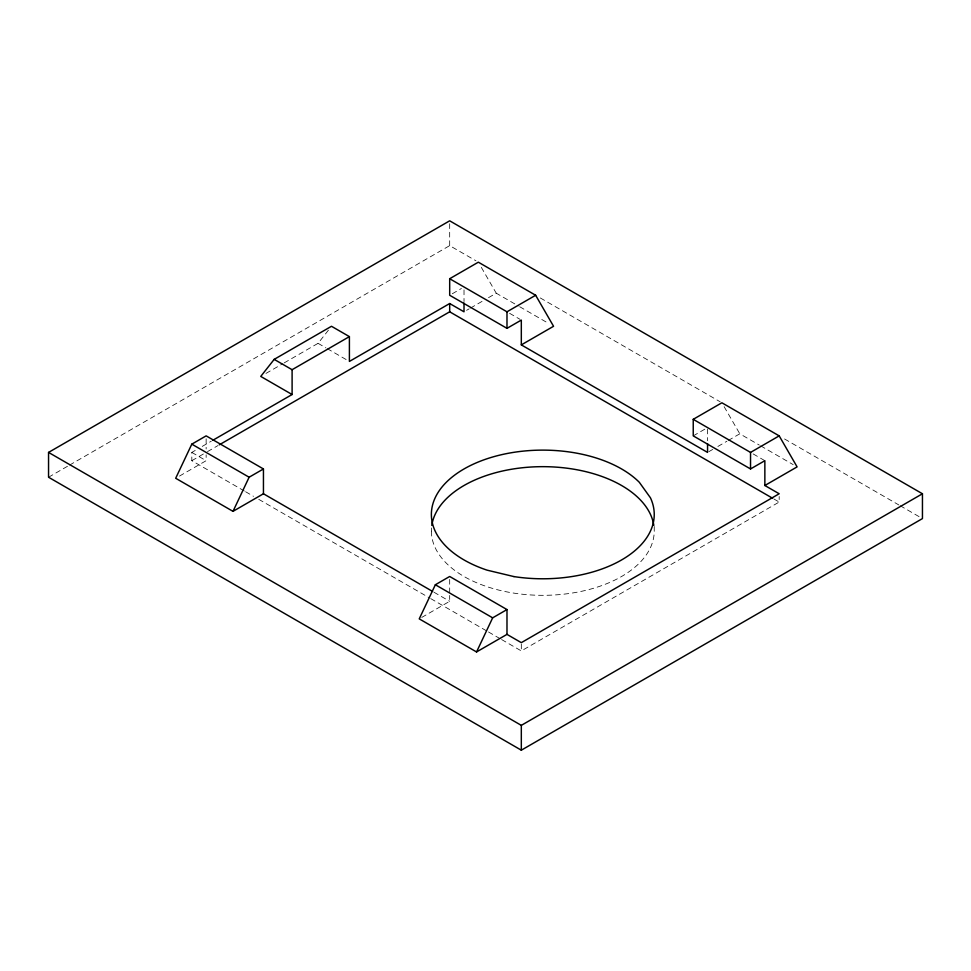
<?xml version="1.0" encoding="UTF-8"?>
<svg xmlns="http://www.w3.org/2000/svg" width="971" height="971" viewBox="0 0 971 971"><rect width="100%" height="100%" fill="white"/><g stroke="black" fill="none" stroke-linecap="round" stroke-linejoin="round"><path stroke-width="0.73" stroke-dasharray="4.86 3.64" d="M284.2 362.887L318.063 343.333L328.805 329.691M48.55 477.234L68.213 465.874M69.524 465.121L449.682 245.639L475.948 260.798M265.969 373.41L282.901 363.64M452.292 293.764L461.407 288.496M244.328 490.998L191.809 460.691L191.809 452.413L197.016 449.403M202.235 446.405L211.35 441.137M191.809 460.691L206.216 452.377M207.515 451.612L217.99 445.568M179.501 476.069L206.143 460.691L206.143 454.853M466.59 310.319L469.163 308.827M470.462 308.086L483.352 300.634M488.51 297.66L496.242 293.193L518.38 305.974M693.233 435.87L706.257 428.357M421.778 617.41L449.682 601.292L449.682 595.454M708.842 451.673L712.714 449.439M717.872 446.466L726.903 441.247M728.189 440.506L739.793 433.806L759.322 445.082M501.619 639.549L521.318 650.922L779.191 502.043L779.191 496.533M540.301 297.951L720.215 401.824M784.556 438.977L898.806 504.932M900.129 505.697L919.828 517.07M519.691 306.727L548.336 323.27M760.633 445.835L793.186 464.636M509.593 313.305L520.019 319.325M753.144 453.918L764.857 460.691M773.936 499.009L779.191 502.043M318.063 343.333L325.892 347.861M327.203 348.613L346.793 359.925M191.809 452.413L206.143 460.691M433.94 592.213L449.682 601.292M245.639 491.763L253.516 496.315M258.759 499.337L429.425 597.869M430.736 598.622L487.187 631.223M488.498 631.975L500.308 638.797M724.123 406.667L739.793 433.806M481.325 267.353L496.242 293.193M707.556 429.061L707.556 440.737M654.236 526.476L654.236 530.991A111.434 64.329 0 0 1 540.386 595.308A111.434 64.329 0 0 1 431.476 528.2M521.318 644.028L521.318 650.922M464.017 289.916L464.017 301.593M449.682 223.743L449.682 245.639M449.682 579.396L449.682 593.997M431.379 527.981L431.379 530.991M206.143 438.795L206.143 449.015"/><path stroke-width="1.46" d="M263.444 493.766L263.444 468.957L206.143 435.87L191.809 444.148L175.69 478.266L233.004 511.353L263.444 493.766L432.629 591.448M233.004 511.353L249.122 477.222L263.444 468.957M506.983 634.379L506.983 609.57L449.682 576.483L435.36 584.748L419.241 618.867L476.543 651.954L506.983 634.379L521.318 642.656L779.191 493.766L764.857 485.5L764.857 460.691L750.534 468.957L693.233 435.87L693.233 419.326L721.878 402.783L779.191 435.87L797.094 466.893L764.857 485.5M476.543 651.954L492.661 617.835L506.983 609.57M349.402 336.621L331.487 326.28L274.186 359.367L260.762 376.42L292.101 394.517L292.101 369.708L349.402 336.621L349.402 361.43L449.682 303.535L464.017 311.8L464.017 303.049M48.55 452.413L449.682 220.818L922.45 493.766L922.45 518.587L521.318 750.182L48.55 477.234L48.55 452.413L521.318 725.361L922.45 493.766M449.682 278.726L478.339 262.182L535.64 295.257L553.555 326.28L521.318 344.887L521.318 320.078L506.983 328.344L449.682 295.257L449.682 278.726L506.983 311.8L535.64 295.257M212.649 440.385L292.101 394.517M219.3 444.815L449.682 311.8L772.625 498.257M693.233 419.326L750.534 452.413L779.191 435.87M521.318 344.887L707.556 452.413L707.556 443.662M274.186 359.367L292.101 369.708M191.809 444.148L249.122 477.222M435.36 584.748L492.661 617.835M750.534 452.413L750.534 468.957M521.318 725.361L521.318 750.182M506.983 311.8L506.983 328.344M449.682 303.535L449.682 311.8M431.792 525.396A111.434 64.329 0 0 1 542.801 466.663A111.434 64.329 0 0 1 653.811 525.396M513.962 576.592L487.09 570.159A111.434 64.329 0 0 1 464.017 468.957A111.434 64.329 0 0 1 639.306 482.284L650.436 497.795A111.434 64.329 0 0 1 513.962 576.592"/></g></svg>
